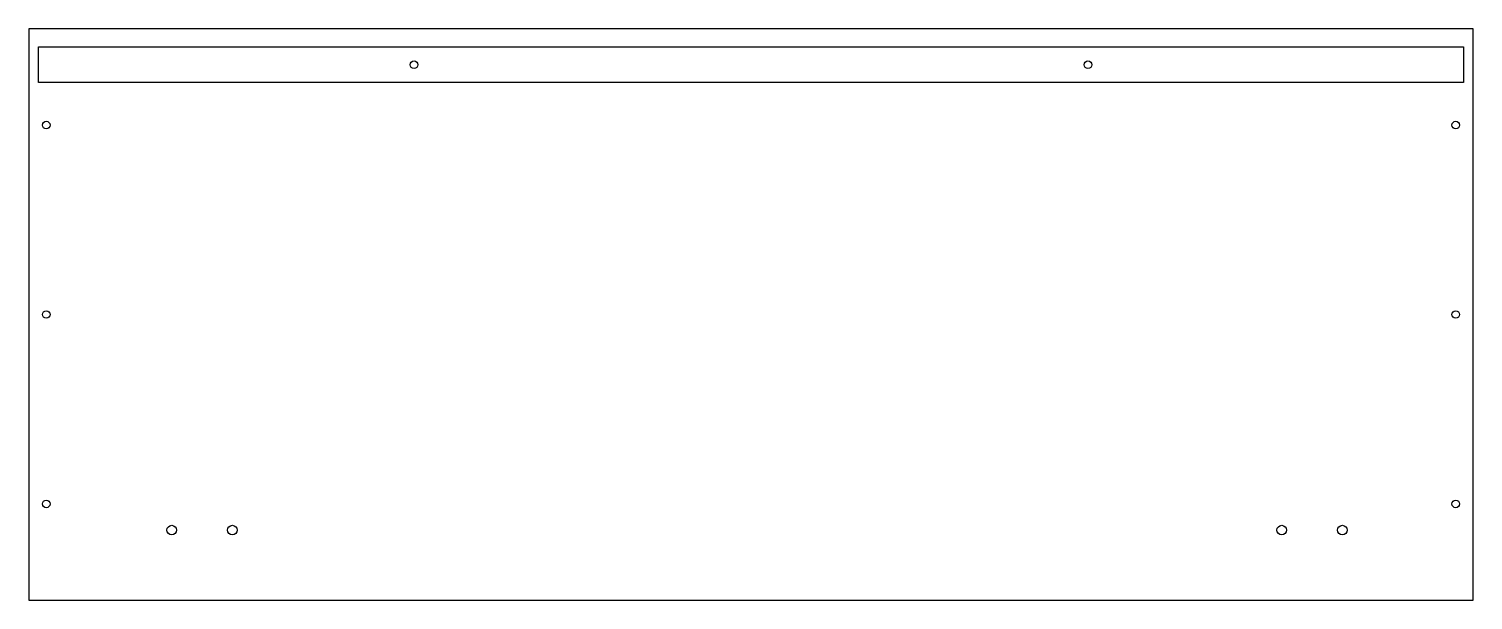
# Model space of a CAD drawing. Extents: x 0 to 30, y 0 to 11.9.
import ezdxf

# ---------------------------------------------------------------- set-up
doc = ezdxf.new("R2010")
doc.units = 0
for name, color, linetype in [('BLOCKDRILLPILOT', 6, 'CONTINUOUS'), ('BLOCKDRILLSYSTEM', 6, 'CONTINUOUS'), ('DadoBack', 6, 'CONTINUOUS'), ('PartCut', 1, 'CONTINUOUS')]:
    doc.layers.add(name, color=color, linetype=linetype)

msp = doc.modelspace()

# ---------------------------------------------------------------- linework, layer by layer
at = {"layer": 'BLOCKDRILLPILOT'}
for centre in [(8, 11.13), (22, 11.13), (0.36, 9.875), (29.64, 9.875), (0.36, 5.9375), (29.64, 5.9375), (0.36, 2), (29.64, 2)]:
    msp.add_circle(centre, 0.07874, dxfattribs=at)
at = {"layer": 'BLOCKDRILLSYSTEM'}
for centre in [(2.96654, 1.457), (4.22638, 1.457), (26.02362, 1.457), (27.28346, 1.457)]:
    msp.add_circle(centre, 0.09843, dxfattribs=at)
at = {"layer": 'DadoBack'}
msp.add_lwpolyline([(0.2, 10.76), (0.2, 11.5), (29.8, 11.5), (29.8, 10.76)], close=True, dxfattribs=at)
at = {"layer": 'PartCut'}
msp.add_lwpolyline([(0, 0), (30, 0), (30, 11.875), (0, 11.875)], close=True, dxfattribs=at)

doc.saveas('drawing.dxf')
